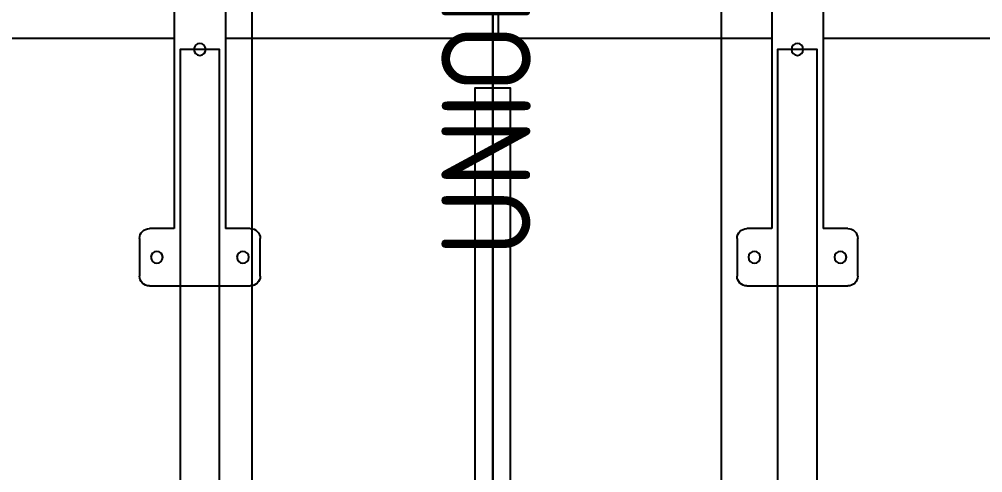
# Model space of a CAD drawing. Header units: millimetres. Extents: x 151130 to 215929, y 2134 to 34533.
# Drawn here: x 168940.6 to 169427.6, y 22038.9 to 22268 of the extents above; entities that cross this region are included whole.
import ezdxf

# ---------------------------------------------------------------- set-up
doc = ezdxf.new("R2010")
doc.units = ezdxf.units.MM
for name, color, linetype in [('2D', 7, 'Continuous'), ('MUEBLES', 8, 'Continuous'), ('OH CUBIERTA', 3, 'Continuous'), ('OH!-Furniture', 7, 'Continuous')]:
    doc.layers.add(name, color=color, linetype=linetype)
doc.styles.get("Standard").update_dxf_attribs({"font": 'isocp2.shx'})

# ---------------------------------------------------------------- blocks, each defined once
blk = doc.blocks.new('CUR25.15070')
at = {"layer": 'OH CUBIERTA'}
blk.add_lwpolyline([(0, 0), (0, 700), (1500, 700), (1500, 0)], close=True, dxfattribs=at)
blk = doc.blocks.new('SP.LI.5LCD.140R')
at = {"layer": '2D'}
for p, q in [((-25, 164), (-25, 533)), ((-126, 181.5), (-145, 181.5)), ((-150, 176.5), (-150, 125.5)), ((-121, 164), (-121, 176.5)), ((121, 164), (-121, 164)), ((121, 138), (-121, 138)), ((-121, 125.5), (-121, 138)), ((-25, -138), (-25, 138)), ((-145, 120.5), (-126, 120.5)), ((-25, 0), (25, 0)), ((-126, -120.5), (-145, -120.5)), ((-150, -125.5), (-150, -176.5)), ((-121, -138), (-121, -125.5)), ((121, -138), (-121, -138)), ((121, -164), (-121, -164)), ((-121, -176.5), (-121, -164)), ((-25, -533), (-25, -164)), ((-145, -181.5), (-126, -181.5))]:
    blk.add_line(p, q, dxfattribs=at)
at = {"layer": '2D', "extrusion": (0, 0, -1)}
for centre, major_axis, start_param, end_param in [((-145, 176.5), (-3.54, 3.54), 5.497787, 7.068583), ((-126, 176.5), (3.54, 3.54), -0.785398, 0.785398), ((-135.5, 172.75), (-2.12, 2.12), 0.785398, 7.068583), ((-30.5, 151), (-2.12, 2.12), 0.785398, 7.068583), ((-135.5, 129.25), (-2.12, 2.12), 0.785398, 7.068583), ((-145, 125.5), (3.54, 3.54), 2.356194, 3.926991), ((-126, 125.5), (-3.54, 3.54), 2.356194, 3.926991), ((-145, -125.5), (-3.54, 3.54), 5.497787, 7.068583), ((-126, -125.5), (3.54, 3.54), -0.785398, 0.785398), ((-135.5, -129.25), (-2.12, 2.12), 0.785398, 7.068583), ((-30.5, -151), (-2.12, 2.12), 0.785398, 7.068583), ((-135.5, -172.75), (-2.12, 2.12), 0.785398, 7.068583), ((-145, -176.5), (3.54, 3.54), 2.356194, 3.926991), ((-126, -176.5), (-3.54, 3.54), 2.356194, 3.926991)]:
    blk.add_ellipse(centre, major_axis=major_axis, ratio=1, start_param=start_param, end_param=end_param, dxfattribs=at)
blk = doc.blocks.new('UNION 700')
at = {"layer": 'OH!-Furniture', "color": 4}
blk.add_lwpolyline([(-850.66, 201.37), (-150.66, 201.37), (-150.66, 438.74), (-850.66, 438.74)], close=True, dxfattribs=at)
at = {"layer": 'OH!-Furniture', "color": 4, "insert": (-635.78, 342.85), "char_height": 45, "attachment_point": 1}
blk.add_mtext_dynamic_manual_height_columns('{\\C1;UNION 700}', width=627.7096, gutter_width=12.5, heights=[0], dxfattribs=at)
blk = doc.blocks.new('B4')
at = {"color": 5}
blk.add_lwpolyline([(-2950, -709), (-1550, -709), (-1550, -691), (-2950, -691)], close=True, dxfattribs=at)
at = {"layer": 'MUEBLES'}
for points in [[(-2944.5, -562), (-1530.5, -562), (-1530.5, -542), (-2944.5, -542)], [(-2944.5, -864), (-1530.5, -864), (-1530.5, -844), (-2944.5, -844)]]:
    blk.add_lwpolyline(points, close=True, dxfattribs=at)
blk.add_blockref('SP.LI.5LCD.140R', (-1500, -703))
at = {"layer": 'OH CUBIERTA'}
for p in [(-3000, -700), (-3000, -1400)]:
    blk.add_blockref('CUR25.15070', p, dxfattribs=at)
at = {"layer": 'OH!-Furniture'}
blk.add_blockref('UNION 700', (-999.34, -1017.06), dxfattribs=at)

msp = doc.modelspace()

# ---------------------------------------------------------------- block references
at = {"color": 5, "rotation": 90}
msp.add_blockref('B4', (168479.88, 23783.22), dxfattribs=at)

doc.saveas('drawing.dxf')
